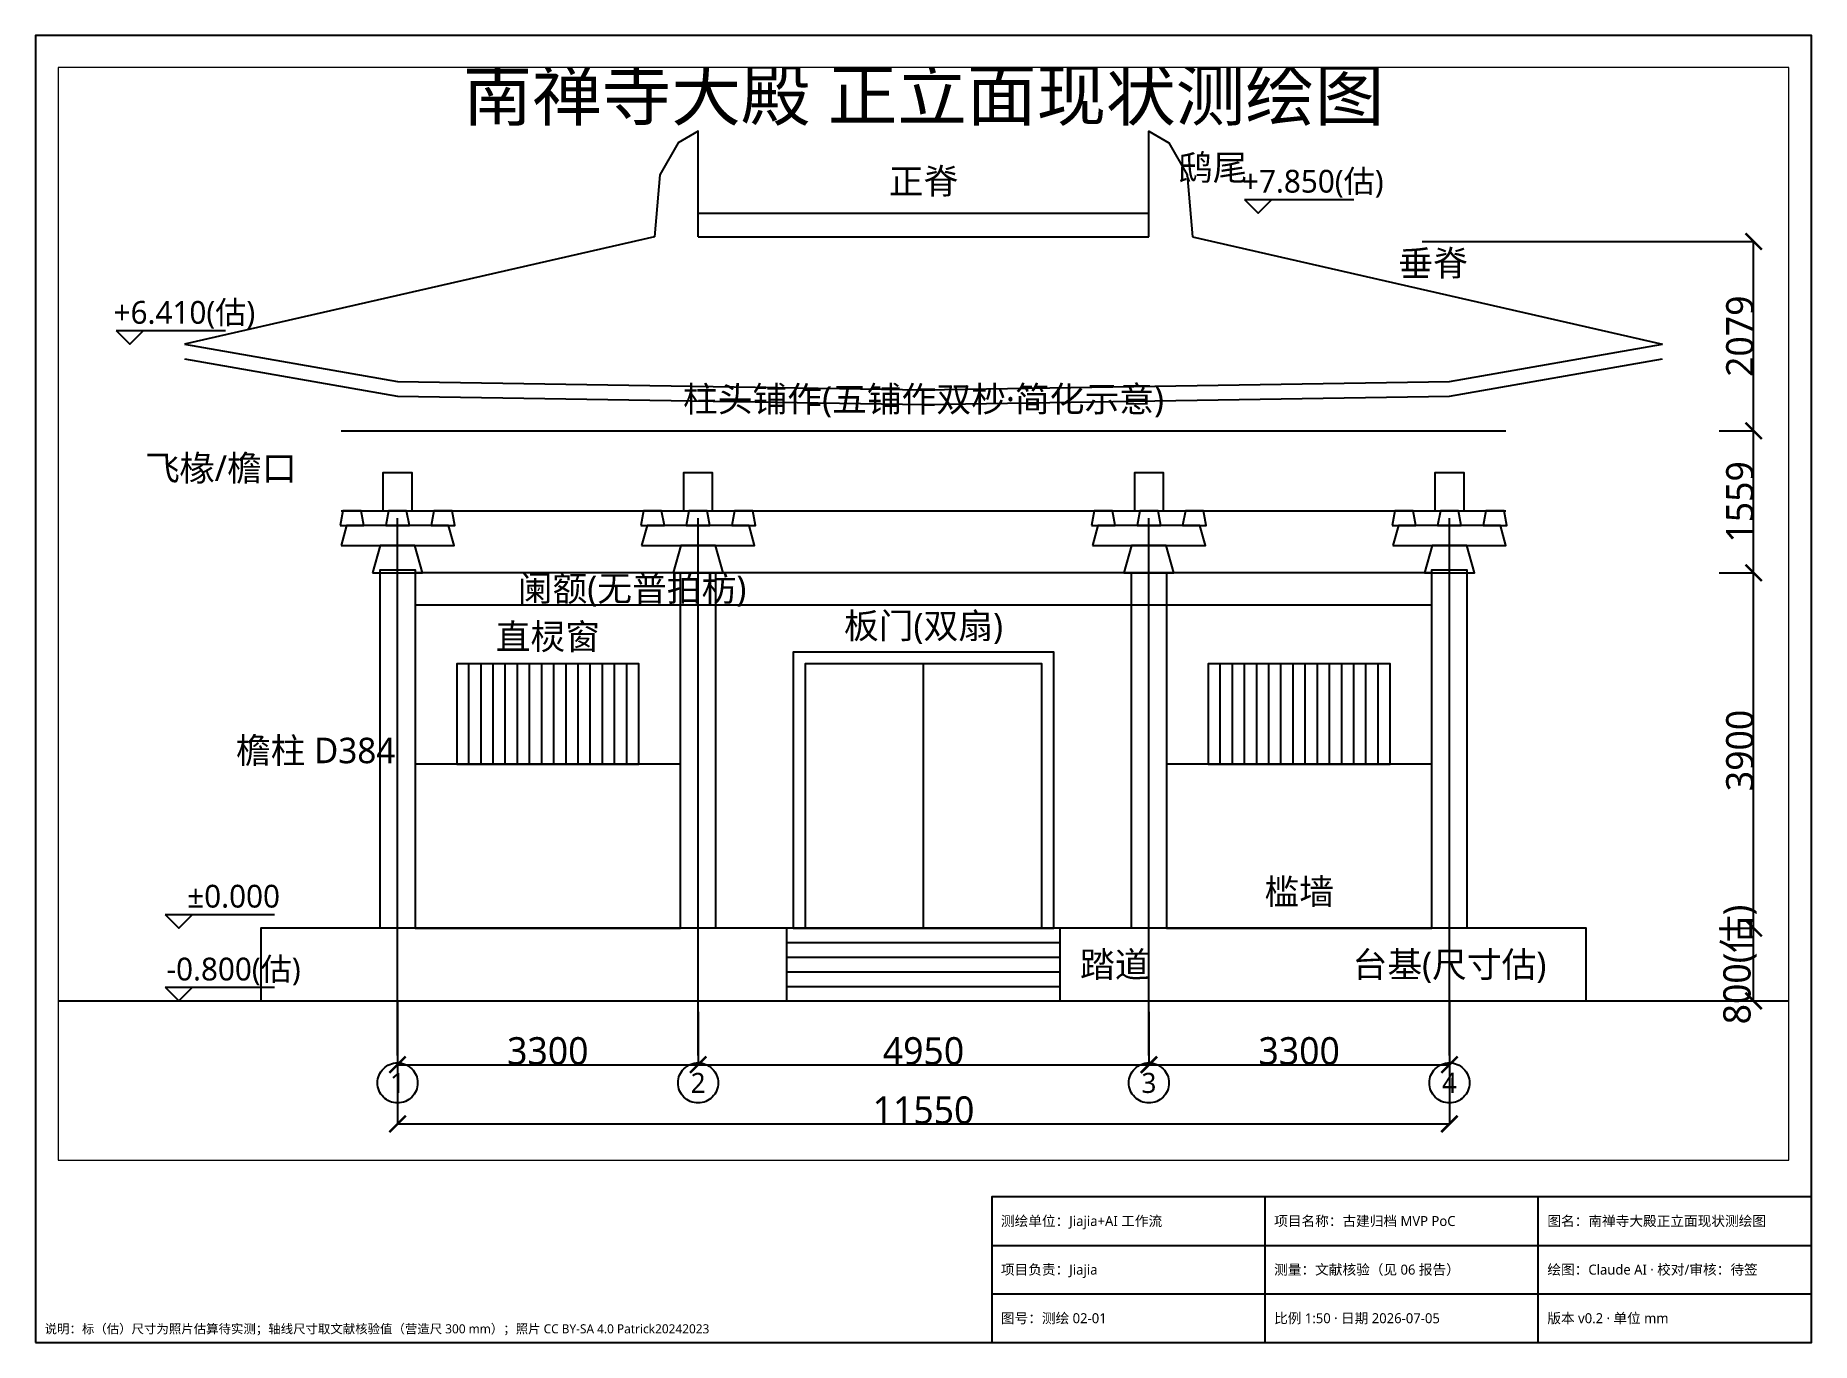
# Paper-space layout 'A3立面' of a CAD drawing. Header units: metres, sheet in millimetres. Extents: x 25 to 415, y 5 to 292.
# The model-space entities are those that its viewports show. They can reach past a viewport. Long polylines and large blocks are cut down to what shows.
import ezdxf
from ezdxf.enums import TextEntityAlignment as Align

# ---------------------------------------------------------------- set-up
doc = ezdxf.new("R2010")
doc.units = ezdxf.units.M
doc.linetypes.add('CENTER', pattern=[5.08, 3.175, -0.635, 0.635, -0.635])
for name, color, linetype in [('01轴线', 1, 'CENTER'), ('02台基', 8, 'CONTINUOUS'), ('03柱', 5, 'CONTINUOUS'), ('04额枋', 3, 'CONTINUOUS'), ('05铺作', 30, 'CONTINUOUS'), ('06屋面', 4, 'CONTINUOUS'), ('07门窗', 6, 'CONTINUOUS'), ('08墙体', 8, 'CONTINUOUS'), ('09标注', 3, 'CONTINUOUS'), ('10文字', 7, 'CONTINUOUS'), ('11图框', 7, 'Continuous')]:
    doc.layers.add(name, color=color, linetype=linetype)
doc.styles.add('CN', font='msyh.ttc')
doc.styles.add('OpenSansCondensed-Light', font='OpenSansCondensed-Light.ttf')
doc.dimstyles.new('EZDXF', dxfattribs={"dimtxt": 0.25, "dimasz": 0.175, "dimexe": 0.375, "dimexo": 0.125, "dimgap": 0.1, "dimtad": 1, "dimlfac": 100, "dimzin": 12, "dimdsep": 46, "dimtxsty": 'OpenSansCondensed-Light', "dimblk": 'ARCHTICK', "dimcen": 2.5, "dimazin": 3, "dimtfac": 0.5, "dimtmove": 2, "dimatfit": 3})

# ---------------------------------------------------------------- blocks, each defined once
blk = doc.blocks.new('_ARCHTICK')
at = {"color": 0, "linetype": 'BYBLOCK', "const_width": 0.15}
blk.add_lwpolyline([(-0.5, -0.5), (0.5, 0.5)], dxfattribs=at)

msp = doc.modelspace()

# ---------------------------------------------------------------- linework, layer by layer
at = {"layer": '01轴线'}
for p, q in [((0, -1400), (0, 4500)), ((3300, -1400), (3300, 4500)), ((8250, -1400), (8250, 4500)), ((11550, -1400), (11550, 4500))]:
    msp.add_line(p, q, dxfattribs=at)
for centre in [(0, -1700), (3300, -1700), (8250, -1700), (11550, -1700)]:
    msp.add_circle(centre, 220, dxfattribs=at)
at = {"layer": '02台基'}
for p, q in [((4275, -800), (4275, 0)), ((7275, -800), (7275, 0)), ((4275, -160), (7275, -160)), ((4275, -320), (7275, -320)), ((4275, -480), (7275, -480)), ((4275, -640), (7275, -640)), ((-4000, -800), (15550, -800))]:
    msp.add_line(p, q, dxfattribs=at)
msp.add_lwpolyline([(-1500, -800), (13050, -800), (13050, 0), (-1500, 0)], close=True, dxfattribs=at)
at = {"layer": '03柱'}
for points in [[(-192, 0), (-192, 3935), (192, 3935), (192, 0)], [(3108, 0), (3108, 3900), (3492, 3900), (3492, 0)], [(8058, 0), (8058, 3900), (8442, 3900), (8442, 0)], [(11358, 0), (11358, 3935), (11742, 3935), (11742, 0)]]:
    msp.add_lwpolyline(points, dxfattribs=at)
at = {"layer": '04额枋'}
msp.add_lwpolyline([(192, 3550), (11358, 3550), (11358, 3900), (192, 3900)], close=True, dxfattribs=at)
at = {"layer": '05铺作'}
for p, q in [((-620, 5459), (12170, 5459)), ((-620, 4580), (12170, 4580))]:
    msp.add_line(p, q, dxfattribs=at)
for points in [[(-160, 4580), (160, 4580), (160, 5000), (-160, 5000)], [(3140, 4580), (3460, 4580), (3460, 5000), (3140, 5000)], [(8090, 4580), (8410, 4580), (8410, 5000), (8090, 5000)], [(11390, 4580), (11710, 4580), (11710, 5000), (11390, 5000)], [(-630, 4420), (-370, 4420), (-400, 4580), (-600, 4580)], [(-130, 4420), (130, 4420), (100, 4580), (-100, 4580)], [(370, 4420), (630, 4420), (600, 4580), (400, 4580)], [(2670, 4420), (2930, 4420), (2900, 4580), (2700, 4580)], [(3170, 4420), (3430, 4420), (3400, 4580), (3200, 4580)], [(3670, 4420), (3930, 4420), (3900, 4580), (3700, 4580)], [(7620, 4420), (7880, 4420), (7850, 4580), (7650, 4580)], [(8120, 4420), (8380, 4420), (8350, 4580), (8150, 4580)], [(8620, 4420), (8880, 4420), (8850, 4580), (8650, 4580)], [(10920, 4420), (11180, 4420), (11150, 4580), (10950, 4580)], [(11420, 4420), (11680, 4420), (11650, 4580), (11450, 4580)], [(11920, 4420), (12180, 4420), (12150, 4580), (11950, 4580)], [(-620, 4200), (620, 4200), (560, 4420), (-560, 4420)], [(2680, 4200), (3920, 4200), (3860, 4420), (2740, 4420)], [(7630, 4200), (8870, 4200), (8810, 4420), (7690, 4420)], [(10930, 4200), (12170, 4200), (12110, 4420), (10990, 4420)], [(-275, 3900), (275, 3900), (190, 4200), (-190, 4200)], [(3025, 3900), (3575, 3900), (3490, 4200), (3110, 4200)], [(7975, 3900), (8525, 3900), (8440, 4200), (8060, 4200)], [(11275, 3900), (11825, 3900), (11740, 4200), (11360, 4200)]]:
    msp.add_lwpolyline(points, close=True, dxfattribs=at)
at = {"layer": '06屋面'}
for p, q in [((3300, 7850), (8250, 7850)), ((2820, 7590), (-2340, 6410)), ((3300, 7590), (8250, 7590)), ((8730, 7590), (13890, 6410))]:
    msp.add_line(p, q, dxfattribs=at)
for points in [[(3300, 7590), (3300, 8750), (3080, 8620), (2880, 8270), (2820, 7590)], [(8250, 7590), (8250, 8750), (8470, 8620), (8670, 8270), (8730, 7590)], [(-2340, 6410), (0, 6000), (5775, 5910), (11550, 6000), (13890, 6410)], [(-2340, 6250), (0, 5840), (5775, 5750), (11550, 5840), (13890, 6250)]]:
    msp.add_lwpolyline(points, dxfattribs=at)
at = {"layer": '07门窗'}
for p, q in [((783.3, 1800), (783.3, 2900)), ((916.7, 1800), (916.7, 2900)), ((1050, 1800), (1050, 2900)), ((1183.3, 1800), (1183.3, 2900)), ((1316.7, 1800), (1316.7, 2900)), ((1450, 1800), (1450, 2900)), ((1583.3, 1800), (1583.3, 2900)), ((1716.7, 1800), (1716.7, 2900)), ((1850, 1800), (1850, 2900)), ((1983.3, 1800), (1983.3, 2900)), ((2116.7, 1800), (2116.7, 2900)), ((2250, 1800), (2250, 2900)), ((2383.3, 1800), (2383.3, 2900)), ((2516.7, 1800), (2516.7, 2900)), ((5775, 0), (5775, 2900)), ((9033.3, 1800), (9033.3, 2900)), ((9166.7, 1800), (9166.7, 2900)), ((9300, 1800), (9300, 2900)), ((9433.3, 1800), (9433.3, 2900)), ((9566.7, 1800), (9566.7, 2900)), ((9700, 1800), (9700, 2900)), ((9833.3, 1800), (9833.3, 2900)), ((9966.7, 1800), (9966.7, 2900)), ((10100, 1800), (10100, 2900)), ((10233.3, 1800), (10233.3, 2900)), ((10366.7, 1800), (10366.7, 2900)), ((10500, 1800), (10500, 2900)), ((10633.3, 1800), (10633.3, 2900)), ((10766.7, 1800), (10766.7, 2900))]:
    msp.add_line(p, q, dxfattribs=at)
for points in [[(4345, 0), (7205, 0), (7205, 3030), (4345, 3030)], [(650, 1800), (2650, 1800), (2650, 2900), (650, 2900)], [(4475, 0), (7075, 0), (7075, 2900), (4475, 2900)], [(8900, 1800), (10900, 1800), (10900, 2900), (8900, 2900)]]:
    msp.add_lwpolyline(points, close=True, dxfattribs=at)
at = {"layer": '08墙体'}
for points in [[(192, 0), (3108, 0), (3108, 1800), (192, 1800)], [(8442, 0), (11358, 0), (11358, 1800), (8442, 1800)]]:
    msp.add_lwpolyline(points, close=True, dxfattribs=at)
at = {"layer": '09标注'}
for p, q in [((9300, 8000), (10500, 8000)), ((11250, 7538), (14690, 7538)), ((-3090, 6560), (-1890, 6560)), ((-2550, 150), (-1350, 150)), ((-2550, -650), (-1350, -650))]:
    msp.add_line(p, q, dxfattribs=at)
for points in [[(9300, 8000), (9450, 7850), (9600, 8000)], [(-3090, 6560), (-2940, 6410), (-2790, 6560)], [(-2550, 150), (-2400, 0), (-2250, 150)], [(-2550, -650), (-2400, -800), (-2250, -650)]]:
    msp.add_lwpolyline(points, dxfattribs=at)

# ---------------------------------------------------------------- texts
at = {"layer": '01轴线', "style": 'CN'}
for s, p in [('1', (0, -1700)), ('2', (3300, -1700)), ('3', (8250, -1700)), ('4', (11550, -1700))]:
    msp.add_text(s, height=220, dxfattribs=at).set_placement(p, align=Align.MIDDLE_CENTER)
at = {"layer": '09标注', "style": 'CN'}
for s, p in [('+7.850(估)', (10050, 8200)), ('+6.410(估)', (-2340, 6760)), ('±0.000', (-1800, 350)), ('-0.800(估)', (-1800, -450))]:
    msp.add_text(s, height=250, dxfattribs=at).set_placement(p, align=Align.MIDDLE_CENTER)
at = {"layer": '10文字', "style": 'CN'}
for s, height, p in [('南禅寺大殿 正立面现状测绘图', 560, (5775, 9150)), ('鸱尾', 280, (8950, 8350)), ('正脊', 280, (5775, 8200)), ('垂脊', 280, (11370, 7300)), ('柱头铺作(五铺作双杪·简化示意)', 280, (5775, 5809)), ('飞椽/檐口', 280, (-1940, 5050)), ('阑额(无普拍枋)', 280, (2575, 3730)), ('直棂窗', 280, (1650, 3200)), ('板门(双扇)', 280, (5775, 3320)), ('檐柱 D384', 280, (-900, 1950)), ('槛墙', 280, (9900, 400)), ('踏道', 280, (7875, -400)), ('台基(尺寸估)', 280, (11550, -400))]:
    msp.add_text(s, height=height, dxfattribs=at).set_placement(p, align=Align.MIDDLE_CENTER)

# ---------------------------------------------------------------- dimensions: what is measured, and where the dimension line sits
for base, p1, p2 in [((14890, 5459), (14390, 5459), (14390, 7538)), ((14890, 3900), (14390, 3900), (14390, 5459)), ((14890, 0), (14390, 0), (14390, 3900))]:
    msp.add_linear_dim(base=base, p1=p1, p2=p2, angle=90, dimstyle='EZDXF', override={"dimtxt": 300, "dimasz": 180, "dimexo": 120, "dimdec": 0, "dimlfac": 1, "dimtxsty": 'CN', "dimclrd": 3, "dimclre": 3}).render()
msp.add_linear_dim(base=(14890, -800), p1=(14390, -800), p2=(14390, 0), angle=90, text='800(估)', dimstyle='EZDXF', override={"dimtxt": 300, "dimasz": 180, "dimexo": 120, "dimdec": 0, "dimlfac": 1, "dimtxsty": 'CN', "dimclrd": 3, "dimclre": 3}).render()
for base, p1, p2, override in [((0, -1500), (0, -800), (3300, -800), {"dimtxt": 300, "dimasz": 180, "dimexo": 120, "dimdec": 0, "dimlfac": 1, "dimtxsty": 'CN', "dimclrd": 3, "dimclre": 3}), ((0, -2150), (0, -800), (11550, -800), {"dimtxt": 300, "dimasz": 180, "dimdec": 0, "dimlfac": 1, "dimtxsty": 'CN'}), ((3300, -1500), (3300, -800), (8250, -800), {"dimtxt": 300, "dimasz": 180, "dimexo": 120, "dimdec": 0, "dimlfac": 1, "dimtxsty": 'CN', "dimclrd": 3, "dimclre": 3}), ((8250, -1500), (8250, -800), (11550, -800), {"dimtxt": 300, "dimasz": 180, "dimexo": 120, "dimdec": 0, "dimlfac": 1, "dimtxsty": 'CN', "dimclrd": 3, "dimclre": 3})]:
    msp.add_linear_dim(base=base, p1=p1, p2=p2, dimstyle='EZDXF', override=override).render()

psp = doc.layouts.new('A3立面')

# ---------------------------------------------------------------- linework, layer by layer
at = {"layer": '11图框'}
for p, q in [((295, 5), (295, 37)), ((355, 5), (355, 37)), ((235, 26.33), (415, 26.33)), ((235, 15.67), (415, 15.67))]:
    psp.add_line(p, q, dxfattribs=at)
for points in [[(25, 5), (415, 5), (415, 292), (25, 292)], [(235, 5), (415, 5), (415, 37), (235, 37)]]:
    psp.add_lwpolyline(points, close=True, dxfattribs=at)

# ---------------------------------------------------------------- texts
at = {"layer": '11图框', "style": 'CN'}
for s, height, p in [('测绘单位：Jiajia+AI 工作流', 2.2, (237, 31.67)), ('项目名称：古建归档 MVP PoC', 2.2, (297, 31.67)), ('图名：南禅寺大殿正立面现状测绘图', 2.2, (357, 31.67)), ('项目负责：Jiajia', 2.2, (237, 21)), ('测量：文献核验（见 06 报告）', 2.2, (297, 21)), ('绘图：Claude AI · 校对/审核：待签', 2.2, (357, 21)), ('图号：测绘 02-01', 2.2, (237, 10.33)), ('比例 1:50 · 日期 2026-07-05', 2.2, (297, 10.33)), ('版本 v0.2 · 单位 mm', 2.2, (357, 10.33)), ('说明：标（估）尺寸为照片估算待实测；轴线尺寸取文献核验值（营造尺 300 mm）；照片 CC BY-SA 4.0 Patrick20242023', 2, (27, 8))]:
    psp.add_text(s, height=height, dxfattribs=at).set_placement(p, align=Align.MIDDLE_LEFT)

# ---------------------------------------------------------------- viewports
at = {"layer": 'VIEWPORTS'}
psp.add_viewport(center=(220, 165), size=(380, 240), view_center_point=(5775, 3450), view_height=12000, dxfattribs=at)

doc.saveas('drawing.dxf')
